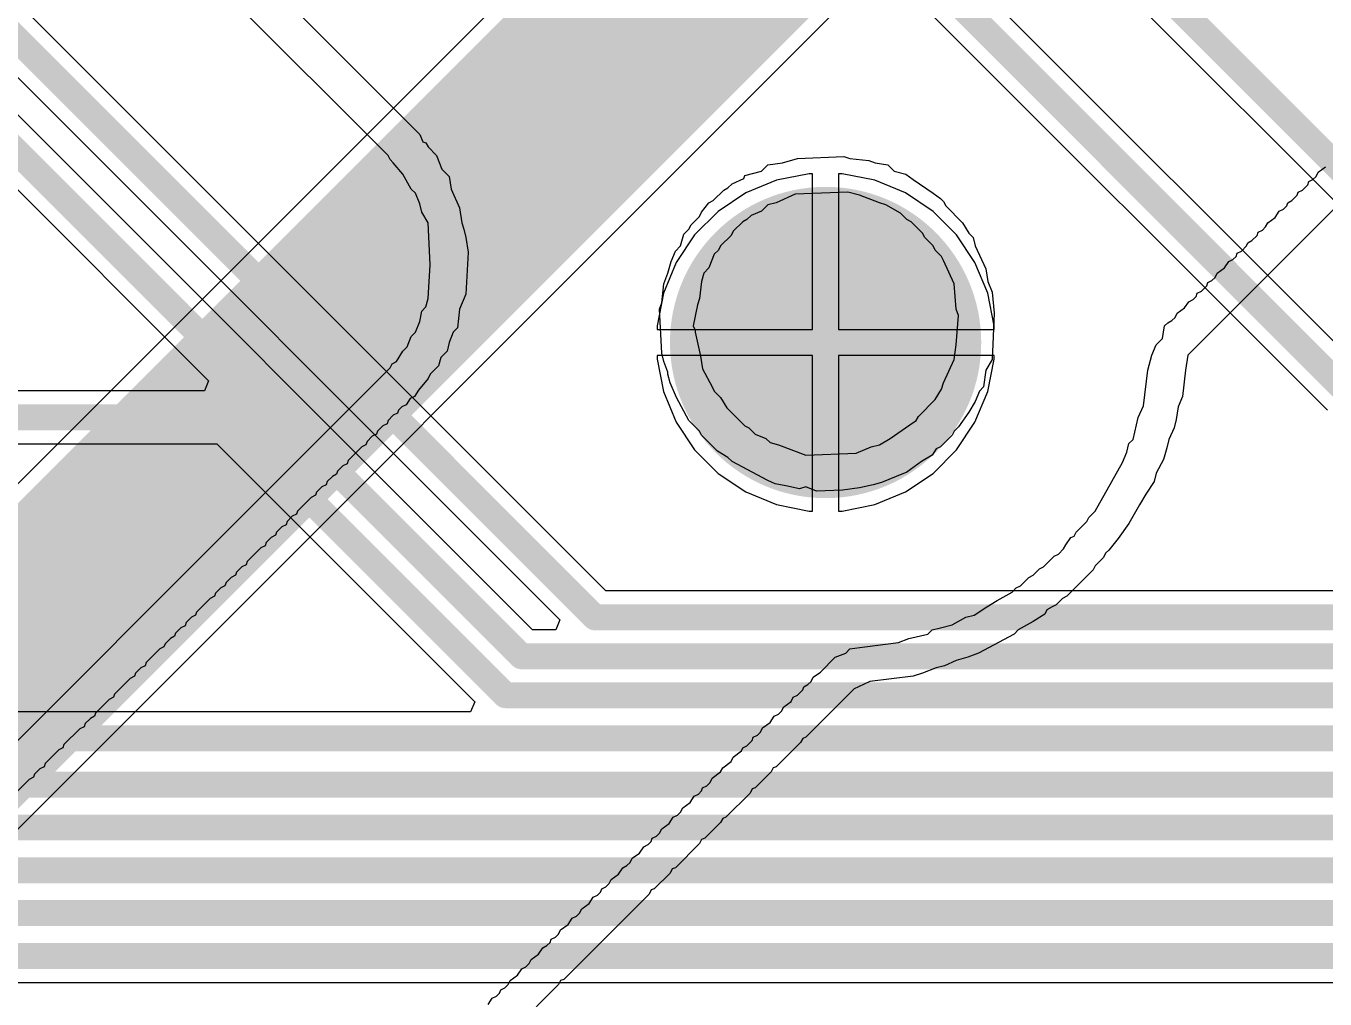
# Model space of a CAD drawing. Header units: millimetres. Extents: x 95 to 305, y 96 to 295.
# Drawn here: x 168.83 to 183.86, y 149.27 to 160.53 of the extents above; entities that cross this region are included whole.
import ezdxf

# ---------------------------------------------------------------- set-up
doc = ezdxf.new("R2010")
doc.units = ezdxf.units.MM
for name, color, linetype in [('BottomLayer', 5, 'Continuous'), ('BottomOverlay', 54, 'Continuous'), ('BottomSolder', 6, 'Continuous'), ('MultiLayer', 9, 'Continuous'), ('PadHoleLayer', 156, 'Continuous'), ('TopLayer', 1, 'Continuous'), ('TopSolder', 216, 'Continuous')]:
    doc.layers.add(name, color=color, linetype=linetype)

msp = doc.modelspace()

# ---------------------------------------------------------------- hatches: boundary and pattern name
at = {"layer": 'BottomLayer'}
h = msp.add_hatch(color=5, dxfattribs=at)
edge = h.paths.add_edge_path()
edge.add_arc((178.08, 156.866), 1.75, 0, 360)
at = {"layer": 'BottomSolder'}
h = msp.add_hatch(color=6, dxfattribs=at)
edge = h.paths.add_edge_path()
edge.add_arc((178.08, 156.866), 1.8, 0, 360)
at = {"layer": 'MultiLayer'}
h = msp.add_hatch(color=9, dxfattribs=at)
edge = h.paths.add_edge_path()
edge.add_arc((178.08, 156.866), 1.75, 0, 360)
at = {"layer": 'PadHoleLayer'}
h = msp.add_hatch(color=156, dxfattribs=at)
edge = h.paths.add_edge_path()
edge.add_arc((178.08, 156.866), 1.75, 0, 360)
at = {"layer": 'TopLayer'}
h = msp.add_hatch(color=1, dxfattribs=at)
edge = h.paths.add_edge_path()
edge.add_arc((178.08, 156.866), 1.75, 0, 360)
at = {"layer": 'TopSolder'}
h = msp.add_hatch(color=216, dxfattribs=at)
edge = h.paths.add_edge_path()
edge.add_arc((178.08, 156.866), 1.8, 0, 360)

# ---------------------------------------------------------------- linework, layer by layer
at = {"layer": 'BottomLayer'}
for p, q in [((181.602, 168.098), (165.549, 152.046)), ((164.898, 147.402), (183.185, 165.688)), ((177.888, 158.816), (177.511, 158.742)), ((177.93, 158.816), (177.888, 158.816)), ((177.93, 157.016), (177.93, 158.816)), ((178.272, 158.816), (178.23, 158.816)), ((178.23, 158.816), (178.23, 157.016)), ((178.648, 158.742), (178.272, 158.816)), ((177.511, 158.742), (177.156, 158.595)), ((179.003, 158.595), (178.648, 158.742)), ((177.156, 158.595), (176.837, 158.381)), ((179.323, 158.381), (179.003, 158.595)), ((176.837, 158.381), (176.565, 158.11)), ((179.594, 158.11), (179.323, 158.381)), ((176.565, 158.11), (176.352, 157.79)), ((179.808, 157.79), (179.594, 158.11)), ((176.352, 157.79), (176.205, 157.435)), ((179.955, 157.435), (179.808, 157.79)), ((176.205, 157.435), (176.13, 157.059)), ((180.03, 157.059), (179.955, 157.435)), ((176.13, 157.059), (176.13, 157.016)), ((176.13, 157.016), (177.93, 157.016)), ((178.23, 157.016), (180.03, 157.016)), ((180.03, 157.016), (180.03, 157.059)), ((177.93, 156.716), (176.13, 156.716)), ((176.13, 156.716), (176.13, 156.674)), ((177.93, 154.916), (177.93, 156.716)), ((180.03, 156.716), (178.23, 156.716)), ((178.23, 156.716), (178.23, 154.916)), ((180.03, 156.674), (180.03, 156.716)), ((176.13, 156.674), (176.205, 156.298)), ((179.955, 156.298), (180.03, 156.674)), ((176.205, 156.298), (176.352, 155.943)), ((179.808, 155.943), (179.955, 156.298)), ((176.352, 155.943), (176.565, 155.623)), ((179.594, 155.623), (179.808, 155.943)), ((176.565, 155.623), (176.837, 155.352)), ((179.323, 155.352), (179.594, 155.623)), ((176.837, 155.352), (177.156, 155.138)), ((179.003, 155.138), (179.323, 155.352)), ((177.156, 155.138), (177.511, 154.991)), ((178.648, 154.991), (179.003, 155.138)), ((177.511, 154.991), (177.888, 154.916)), ((177.888, 154.916), (177.93, 154.916)), ((178.23, 154.916), (178.272, 154.916)), ((178.272, 154.916), (178.648, 154.991))]:
    msp.add_line(p, q, dxfattribs=at)
at = {"layer": 'BottomLayer', "const_width": 2.5}
msp.add_lwpolyline([(163.9, 148.4), (182.6, 167.1)], dxfattribs=at)
at = {"layer": 'BottomOverlay'}
for p, q in [((159.219, 173.439), (173.385, 159.273)), ((173.02, 159.03), (158.939, 173.111)), ((186.552, 161.002), (182.269, 156.718)), ((173.385, 159.273), (173.421, 159.188)), ((173.421, 159.188), (173.458, 159.176)), ((173.458, 159.176), (173.482, 159.127)), ((173.482, 159.127), (173.579, 159.03)), ((173.044, 158.981), (173.02, 159.03)), ((173.08, 158.945), (173.044, 158.981)), ((173.579, 159.03), (173.64, 158.872)), ((177.583, 158.945), (177.754, 158.994)), ((177.754, 158.994), (178.289, 159.018)), ((178.289, 159.018), (178.362, 158.994)), ((178.362, 158.994), (178.581, 158.969)), ((178.581, 158.969), (178.654, 158.945)), ((173.19, 158.811), (173.08, 158.945)), ((173.64, 158.872), (173.725, 158.787)), ((177.145, 158.799), (177.34, 158.848)), ((177.34, 158.848), (177.413, 158.921)), ((177.413, 158.921), (177.583, 158.945)), ((178.654, 158.945), (178.8, 158.921)), ((178.8, 158.921), (178.873, 158.848)), ((178.873, 158.848), (179.007, 158.811)), ((183.753, 158.787), (183.778, 158.835)), ((183.778, 158.835), (183.863, 158.896)), ((173.287, 158.641), (173.19, 158.811)), ((173.725, 158.787), (173.75, 158.641)), ((176.95, 158.653), (176.999, 158.702)), ((176.999, 158.702), (177.133, 158.762)), ((177.133, 158.762), (177.145, 158.799)), ((179.007, 158.811), (179.092, 158.75)), ((179.092, 158.75), (179.324, 158.592)), ((183.595, 158.628), (183.656, 158.689)), ((183.656, 158.689), (183.668, 158.726)), ((183.668, 158.726), (183.717, 158.75)), ((183.717, 158.75), (183.753, 158.787)), ((173.336, 158.592), (173.287, 158.641)), ((173.385, 158.47), (173.336, 158.592)), ((173.75, 158.641), (173.847, 158.422)), ((176.78, 158.507), (176.902, 158.628)), ((176.902, 158.628), (176.95, 158.653)), ((177.729, 158.58), (177.51, 158.482)), ((178.338, 158.604), (177.729, 158.58)), ((178.472, 158.568), (178.338, 158.604)), ((178.703, 158.482), (178.472, 158.568)), ((179.324, 158.592), (179.409, 158.531)), ((179.409, 158.531), (179.445, 158.495)), ((183.473, 158.507), (183.534, 158.568)), ((183.534, 158.568), (183.546, 158.604)), ((183.546, 158.604), (183.595, 158.628)), ((173.409, 158.373), (173.385, 158.47)), ((173.482, 158.251), (173.409, 158.373)), ((173.847, 158.422), (173.872, 158.251)), ((176.622, 158.324), (176.646, 158.373)), ((176.646, 158.373), (176.731, 158.482)), ((176.731, 158.482), (176.78, 158.507)), ((177.34, 158.385), (177.218, 158.336)), ((177.413, 158.458), (177.34, 158.385)), ((177.51, 158.482), (177.413, 158.458)), ((178.776, 158.458), (178.703, 158.482)), ((178.946, 158.361), (178.776, 158.458)), ((179.445, 158.495), (179.47, 158.446)), ((179.47, 158.446), (179.664, 158.251)), ((183.279, 158.312), (183.327, 158.385)), ((183.327, 158.385), (183.376, 158.409)), ((183.376, 158.409), (183.413, 158.446)), ((183.413, 158.446), (183.425, 158.482)), ((183.425, 158.482), (183.473, 158.507)), ((173.506, 157.764), (173.482, 158.251)), ((173.872, 158.251), (173.896, 158.178)), ((176.5, 158.178), (176.525, 158.227)), ((176.525, 158.227), (176.622, 158.324)), ((177.121, 158.263), (177.011, 158.154)), ((177.17, 158.288), (177.121, 158.263)), ((177.218, 158.336), (177.17, 158.288)), ((179.019, 158.288), (178.946, 158.361)), ((179.068, 158.263), (179.019, 158.288)), ((179.202, 158.13), (179.068, 158.263)), ((179.664, 158.251), (179.737, 158.13)), ((183.169, 158.203), (183.194, 158.251)), ((183.194, 158.251), (183.279, 158.312)), ((173.896, 158.178), (173.92, 158.081)), ((173.92, 158.081), (173.945, 157.91)), ((176.403, 157.983), (176.439, 158.117)), ((176.439, 158.117), (176.5, 158.178)), ((176.987, 158.105), (176.865, 157.983)), ((177.011, 158.154), (176.987, 158.105)), ((179.226, 158.081), (179.202, 158.13)), ((179.324, 157.983), (179.226, 158.081)), ((179.737, 158.13), (179.786, 158.081)), ((179.786, 158.081), (179.81, 157.983)), ((183.011, 158.044), (183.072, 158.105)), ((183.072, 158.105), (183.084, 158.142)), ((183.084, 158.142), (183.133, 158.166)), ((183.133, 158.166), (183.169, 158.203)), ((176.293, 157.801), (176.342, 157.923)), ((176.342, 157.923), (176.403, 157.983)), ((176.841, 157.935), (176.792, 157.886)), ((176.865, 157.983), (176.841, 157.935)), ((179.348, 157.935), (179.324, 157.983)), ((179.421, 157.862), (179.348, 157.935)), ((179.81, 157.983), (179.932, 157.716)), ((182.841, 157.898), (182.889, 157.923)), ((182.889, 157.923), (182.95, 157.983)), ((182.95, 157.983), (182.962, 158.02)), ((182.962, 158.02), (183.011, 158.044)), ((173.482, 157.375), (173.506, 157.764)), ((173.945, 157.91), (173.92, 157.424)), ((176.257, 157.667), (176.293, 157.801)), ((176.792, 157.886), (176.731, 157.728)), ((179.445, 157.813), (179.421, 157.862)), ((179.567, 157.545), (179.445, 157.813)), ((182.695, 157.728), (182.743, 157.801)), ((182.743, 157.801), (182.792, 157.825)), ((182.792, 157.825), (182.828, 157.862)), ((182.828, 157.862), (182.841, 157.898)), ((176.208, 157.545), (176.257, 157.667)), ((176.671, 157.667), (176.646, 157.57)), ((176.731, 157.728), (176.671, 157.667)), ((179.932, 157.716), (179.956, 157.57)), ((182.549, 157.582), (182.585, 157.618)), ((182.585, 157.618), (182.609, 157.667)), ((182.609, 157.667), (182.695, 157.728)), ((176.184, 157.326), (176.208, 157.545)), ((176.646, 157.57), (176.622, 157.375)), ((179.591, 157.253), (179.567, 157.545)), ((179.956, 157.57), (180.005, 157.448)), ((182.427, 157.46), (182.488, 157.521)), ((182.488, 157.521), (182.5, 157.558)), ((182.5, 157.558), (182.549, 157.582)), ((173.458, 157.278), (173.482, 157.375)), ((173.92, 157.424), (173.847, 157.253)), ((176.159, 157.253), (176.184, 157.326)), ((176.622, 157.375), (176.598, 157.302)), ((180.005, 157.448), (180.029, 157.205)), ((182.232, 157.265), (182.281, 157.338)), ((182.281, 157.338), (182.33, 157.363)), ((182.33, 157.363), (182.366, 157.399)), ((182.366, 157.399), (182.378, 157.436)), ((182.378, 157.436), (182.427, 157.46)), ((173.385, 157.107), (173.409, 157.229)), ((173.409, 157.229), (173.458, 157.278)), ((173.847, 157.253), (173.823, 157.034)), ((176.184, 156.742), (176.159, 157.253)), ((176.598, 157.302), (176.549, 157.059)), ((179.616, 157.18), (179.591, 157.253)), ((179.591, 156.84), (179.616, 157.18)), ((180.029, 157.205), (180.005, 156.669)), ((182.123, 157.156), (182.147, 157.205)), ((182.147, 157.205), (182.232, 157.265)), ((173.336, 156.986), (173.385, 157.107)), ((173.823, 157.034), (173.774, 156.986)), ((176.549, 157.059), (176.573, 157.01)), ((181.977, 156.913), (182.001, 157.059)), ((182.001, 157.059), (182.037, 157.095)), ((182.037, 157.095), (182.086, 157.119)), ((182.086, 157.119), (182.123, 157.156)), ((173.239, 156.815), (173.287, 156.937)), ((173.287, 156.937), (173.336, 156.986)), ((173.725, 156.864), (173.701, 156.767)), ((173.774, 156.986), (173.725, 156.864)), ((176.573, 157.01), (176.573, 156.986)), ((176.573, 156.986), (176.634, 156.706)), ((181.904, 156.84), (181.977, 156.913)), ((173.117, 156.645), (173.19, 156.767)), ((173.19, 156.767), (173.239, 156.815)), ((173.701, 156.767), (173.628, 156.693)), ((176.208, 156.645), (176.184, 156.742)), ((179.567, 156.669), (179.591, 156.84)), ((181.806, 156.547), (181.855, 156.718)), ((181.855, 156.718), (181.904, 156.84)), ((182.269, 156.718), (182.244, 156.547)), ((171.267, 154.795), (173.044, 156.572)), ((173.044, 156.572), (173.068, 156.62)), ((173.068, 156.62), (173.117, 156.645)), ((173.604, 156.596), (173.506, 156.499)), ((173.628, 156.693), (173.604, 156.596)), ((176.257, 156.523), (176.208, 156.645)), ((176.634, 156.706), (176.658, 156.56)), ((179.445, 156.401), (179.567, 156.669)), ((180.005, 156.669), (179.932, 156.547)), ((173.482, 156.45), (173.373, 156.316)), ((173.506, 156.499), (173.482, 156.45)), ((176.257, 156.499), (176.257, 156.523)), ((176.281, 156.401), (176.257, 156.499)), ((176.658, 156.56), (176.768, 156.353)), ((179.932, 156.547), (179.908, 156.353)), ((181.758, 156.134), (181.806, 156.547)), ((182.244, 156.547), (182.208, 156.243)), ((173.373, 156.316), (173.324, 156.243)), ((176.354, 156.231), (176.281, 156.401)), ((176.768, 156.353), (176.792, 156.304)), ((176.792, 156.304), (176.865, 156.231)), ((179.348, 156.207), (179.421, 156.328)), ((179.421, 156.328), (179.445, 156.401)), ((179.859, 156.304), (179.81, 156.182)), ((179.908, 156.353), (179.859, 156.304)), ((173.178, 156.122), (173.141, 156.085)), ((173.227, 156.146), (173.178, 156.122)), ((173.275, 156.219), (173.227, 156.146)), ((173.324, 156.243), (173.275, 156.219)), ((176.5, 155.963), (176.354, 156.231)), ((176.865, 156.231), (176.938, 156.109)), ((179.153, 156.012), (179.348, 156.207)), ((179.81, 156.182), (179.737, 156.061)), ((181.697, 156), (181.758, 156.134)), ((182.159, 156.122), (182.135, 155.975)), ((182.208, 156.243), (182.159, 156.122)), ((173.02, 155.963), (173.007, 155.927)), ((173.08, 156.024), (173.02, 155.963)), ((173.129, 156.049), (173.08, 156.024)), ((173.141, 156.085), (173.129, 156.049)), ((176.622, 155.842), (176.5, 155.963)), ((176.938, 156.109), (177.145, 155.902)), ((179.056, 155.915), (179.129, 155.963)), ((179.129, 155.963), (179.153, 156.012)), ((179.737, 156.061), (179.616, 155.89)), ((181.636, 155.744), (181.697, 156)), ((182.135, 155.975), (182.11, 155.878)), ((172.898, 155.842), (172.886, 155.805)), ((172.959, 155.902), (172.898, 155.842)), ((173.007, 155.927), (172.959, 155.902)), ((176.646, 155.793), (176.622, 155.842)), ((177.145, 155.902), (177.194, 155.878)), ((177.194, 155.878), (177.267, 155.805)), ((178.825, 155.756), (179.056, 155.915)), ((179.567, 155.842), (179.543, 155.793)), ((179.616, 155.89), (179.567, 155.842)), ((182.11, 155.878), (182.05, 155.744)), ((172.764, 155.683), (172.715, 155.659)), ((172.776, 155.72), (172.764, 155.683)), ((172.837, 155.781), (172.776, 155.72)), ((172.886, 155.805), (172.837, 155.781)), ((176.829, 155.61), (176.646, 155.793)), ((177.267, 155.805), (177.389, 155.756)), ((177.389, 155.756), (177.437, 155.708)), ((177.437, 155.708), (177.535, 155.683)), ((177.535, 155.683), (177.851, 155.562)), ((178.606, 155.659), (178.703, 155.683)), ((178.703, 155.683), (178.825, 155.756)), ((179.543, 155.793), (179.409, 155.659)), ((181.563, 155.598), (181.587, 155.696)), ((181.587, 155.696), (181.636, 155.744)), ((182.05, 155.744), (182.025, 155.647)), ((172.715, 155.659), (172.557, 155.501)), ((176.95, 155.537), (176.829, 155.61)), ((176.999, 155.489), (176.95, 155.537)), ((177.851, 155.562), (178.435, 155.586)), ((178.435, 155.586), (178.606, 155.659)), ((179.311, 155.562), (179.19, 155.489)), ((179.36, 155.635), (179.311, 155.562)), ((179.409, 155.659), (179.36, 155.635)), ((181.514, 155.477), (181.563, 155.598)), ((181.989, 155.513), (181.904, 155.355)), ((182.025, 155.647), (181.989, 155.513)), ((172.436, 155.379), (172.423, 155.343)), ((172.496, 155.44), (172.436, 155.379)), ((172.545, 155.464), (172.496, 155.44)), ((172.557, 155.501), (172.545, 155.464)), ((177.413, 155.27), (176.999, 155.489)), ((179.019, 155.367), (178.898, 155.318)), ((179.19, 155.489), (179.019, 155.367)), ((181.392, 155.257), (181.514, 155.477)), ((172.302, 155.221), (172.253, 155.197)), ((172.314, 155.257), (172.302, 155.221)), ((172.375, 155.318), (172.314, 155.257)), ((172.423, 155.343), (172.375, 155.318)), ((177.498, 155.233), (177.413, 155.27)), ((177.62, 155.209), (177.498, 155.233)), ((178.63, 155.221), (178.472, 155.184)), ((178.727, 155.245), (178.63, 155.221)), ((178.898, 155.318), (178.727, 155.245)), ((181.198, 154.917), (181.392, 155.257)), ((181.879, 155.257), (181.782, 155.111)), ((181.904, 155.355), (181.879, 155.257)), ((172.131, 155.075), (171.973, 154.917)), ((172.18, 155.099), (172.131, 155.075)), ((172.192, 155.136), (172.18, 155.099)), ((172.253, 155.197), (172.192, 155.136)), ((177.778, 155.172), (177.62, 155.209)), ((177.851, 155.197), (177.778, 155.172)), ((177.973, 155.148), (177.851, 155.197)), ((178.277, 155.16), (177.973, 155.148)), ((178.472, 155.184), (178.277, 155.16)), ((181.782, 155.111), (181.709, 154.99)), ((171.973, 154.917), (171.961, 154.88)), ((181.125, 154.844), (181.198, 154.917)), ((181.709, 154.99), (181.587, 154.771)), ((153.524, 137.052), (171.255, 154.783)), ((171.255, 154.783), (171.267, 154.795)), ((171.851, 154.795), (171.839, 154.759)), ((171.912, 154.856), (171.851, 154.795)), ((171.961, 154.88), (171.912, 154.856)), ((180.979, 154.673), (181.1, 154.795)), ((181.1, 154.795), (181.125, 154.844)), ((181.587, 154.771), (181.465, 154.6)), ((171.669, 154.612), (171.608, 154.552)), ((171.717, 154.637), (171.669, 154.612)), ((171.73, 154.673), (171.717, 154.637)), ((171.791, 154.734), (171.73, 154.673)), ((171.839, 154.759), (171.791, 154.734)), ((180.857, 154.527), (180.918, 154.612)), ((180.918, 154.612), (180.954, 154.625)), ((180.954, 154.625), (180.979, 154.673)), ((171.547, 154.491), (171.389, 154.333)), ((171.596, 154.515), (171.547, 154.491)), ((171.608, 154.552), (171.596, 154.515)), ((180.772, 154.418), (180.833, 154.479)), ((180.833, 154.479), (180.857, 154.527)), ((181.356, 154.466), (181.319, 154.43)), ((181.465, 154.6), (181.356, 154.466)), ((171.389, 154.333), (171.377, 154.296)), ((180.601, 154.272), (180.723, 154.393)), ((180.723, 154.393), (180.772, 154.418)), ((181.295, 154.381), (181.198, 154.284)), ((181.319, 154.43), (181.295, 154.381)), ((171.255, 154.174), (171.206, 154.15)), ((171.267, 154.211), (171.255, 154.174)), ((171.328, 154.272), (171.267, 154.211)), ((171.377, 154.296), (171.328, 154.272)), ((180.431, 154.15), (180.48, 154.174)), ((180.48, 154.174), (180.553, 154.247)), ((180.553, 154.247), (180.601, 154.272)), ((181.173, 154.235), (180.869, 153.931)), ((181.198, 154.284), (181.173, 154.235)), ((171.085, 154.028), (171.024, 153.967)), ((171.133, 154.053), (171.085, 154.028)), ((171.146, 154.089), (171.133, 154.053)), ((171.206, 154.15), (171.146, 154.089)), ((180.236, 153.98), (180.285, 154.028)), ((180.285, 154.028), (180.334, 154.053)), ((180.334, 154.053), (180.431, 154.15)), ((170.963, 153.907), (170.805, 153.748)), ((171.012, 153.931), (170.963, 153.907)), ((171.024, 153.967), (171.012, 153.931)), ((179.944, 153.809), (180.066, 153.882)), ((180.066, 153.882), (180.236, 153.98)), ((180.82, 153.907), (180.747, 153.834)), ((180.869, 153.931), (180.82, 153.907)), ((170.793, 153.712), (170.744, 153.688)), ((170.805, 153.748), (170.793, 153.712)), ((179.701, 153.688), (179.798, 153.712)), ((179.798, 153.712), (179.944, 153.809)), ((180.614, 153.724), (180.48, 153.639)), ((180.638, 153.773), (180.614, 153.724)), ((180.699, 153.809), (180.638, 153.773)), ((180.747, 153.834), (180.699, 153.809)), ((170.622, 153.566), (170.561, 153.505)), ((170.671, 153.59), (170.622, 153.566)), ((170.683, 153.627), (170.671, 153.59)), ((170.744, 153.688), (170.683, 153.627)), ((179.311, 153.542), (179.409, 153.566)), ((179.409, 153.566), (179.543, 153.602)), ((179.543, 153.602), (179.701, 153.688)), ((180.48, 153.639), (180.309, 153.542)), ((170.501, 153.444), (170.44, 153.383)), ((170.549, 153.469), (170.501, 153.444)), ((170.561, 153.505), (170.549, 153.469)), ((178.922, 153.395), (179.044, 153.444)), ((179.044, 153.444), (179.263, 153.493)), ((179.263, 153.493), (179.311, 153.542)), ((180.261, 153.493), (179.847, 153.274)), ((180.309, 153.542), (180.261, 153.493)), ((170.379, 153.322), (170.221, 153.164)), ((170.427, 153.347), (170.379, 153.322)), ((170.44, 153.383), (170.427, 153.347)), ((178.192, 153.225), (178.313, 153.274)), ((178.313, 153.274), (178.362, 153.322)), ((178.362, 153.322), (178.533, 153.347)), ((178.533, 153.347), (178.922, 153.395)), ((179.847, 153.274), (179.725, 153.225)), ((170.208, 153.128), (170.16, 153.103)), ((170.221, 153.164), (170.208, 153.128)), ((178.021, 153.055), (178.192, 153.225)), ((179.457, 153.128), (179.36, 153.103)), ((179.591, 153.189), (179.457, 153.128)), ((179.725, 153.225), (179.591, 153.189)), ((170.038, 152.982), (169.856, 152.799)), ((170.087, 153.006), (170.038, 152.982)), ((170.099, 153.043), (170.087, 153.006)), ((170.16, 153.103), (170.099, 153.043)), ((177.912, 152.945), (177.936, 152.994)), ((177.936, 152.994), (178.021, 153.055)), ((179.092, 153.006), (178.593, 152.945)), ((179.202, 153.043), (179.092, 153.006)), ((179.36, 153.103), (179.202, 153.043)), ((177.754, 152.787), (177.815, 152.848)), ((177.815, 152.848), (177.827, 152.884)), ((177.827, 152.884), (177.875, 152.909)), ((178.411, 152.86), (177.851, 152.3)), ((177.875, 152.909), (177.912, 152.945)), ((178.46, 152.884), (178.411, 152.86)), ((178.593, 152.945), (178.46, 152.884)), ((169.795, 152.738), (169.636, 152.58)), ((169.843, 152.763), (169.795, 152.738)), ((169.856, 152.799), (169.843, 152.763)), ((177.595, 152.653), (177.681, 152.714)), ((177.681, 152.714), (177.705, 152.763)), ((177.705, 152.763), (177.754, 152.787)), ((169.576, 152.519), (169.515, 152.458)), ((169.624, 152.544), (169.576, 152.519)), ((169.636, 152.58), (169.624, 152.544)), ((177.437, 152.471), (177.486, 152.544)), ((177.486, 152.544), (177.535, 152.568)), ((177.535, 152.568), (177.571, 152.604)), ((177.571, 152.604), (177.595, 152.653)), ((169.454, 152.398), (169.271, 152.215)), ((169.503, 152.422), (169.454, 152.398)), ((169.515, 152.458), (169.503, 152.422)), ((177.291, 152.325), (177.328, 152.361)), ((177.328, 152.361), (177.352, 152.41)), ((177.352, 152.41), (177.437, 152.471)), ((169.271, 152.215), (169.259, 152.179)), ((177.17, 152.203), (177.23, 152.264)), ((177.23, 152.264), (177.243, 152.3)), ((177.243, 152.3), (177.291, 152.325)), ((177.79, 152.239), (177.51, 151.959)), ((177.815, 152.288), (177.79, 152.239)), ((177.851, 152.3), (177.815, 152.288)), ((169.211, 152.154), (169.052, 151.996)), ((169.259, 152.179), (169.211, 152.154)), ((176.987, 152.02), (177.011, 152.069)), ((177.011, 152.069), (177.109, 152.142)), ((177.109, 152.142), (177.121, 152.179)), ((177.121, 152.179), (177.17, 152.203)), ((168.991, 151.935), (168.931, 151.874)), ((169.04, 151.959), (168.991, 151.935)), ((169.052, 151.996), (169.04, 151.959)), ((176.865, 151.899), (176.89, 151.947)), ((176.89, 151.947), (176.987, 152.02)), ((177.474, 151.947), (177.449, 151.899)), ((177.51, 151.959), (177.474, 151.947)), ((168.87, 151.813), (168.468, 151.412)), ((168.918, 151.838), (168.87, 151.813)), ((168.931, 151.874), (168.918, 151.838)), ((176.707, 151.74), (176.744, 151.777)), ((176.744, 151.777), (176.768, 151.826)), ((176.768, 151.826), (176.865, 151.899)), ((177.449, 151.899), (177.267, 151.716)), ((176.512, 151.546), (176.561, 151.619)), ((176.561, 151.619), (176.61, 151.643)), ((176.61, 151.643), (176.646, 151.68)), ((176.646, 151.68), (176.658, 151.716)), ((176.658, 151.716), (176.707, 151.74)), ((177.206, 151.655), (176.926, 151.375)), ((177.23, 151.704), (177.206, 151.655)), ((177.267, 151.716), (177.23, 151.704)), ((176.403, 151.436), (176.427, 151.485)), ((176.427, 151.485), (176.512, 151.546)), ((176.269, 151.302), (176.318, 151.375)), ((176.318, 151.375), (176.366, 151.4)), ((176.366, 151.4), (176.403, 151.436)), ((176.865, 151.314), (176.683, 151.132)), ((176.89, 151.363), (176.865, 151.314)), ((176.926, 151.375), (176.89, 151.363)), ((176.074, 151.132), (176.123, 151.156)), ((176.123, 151.156), (176.159, 151.193)), ((176.159, 151.193), (176.184, 151.241)), ((176.184, 151.241), (176.269, 151.302)), ((175.928, 150.962), (175.977, 151.035)), ((175.977, 151.035), (176.026, 151.059)), ((176.026, 151.059), (176.062, 151.095)), ((176.062, 151.095), (176.074, 151.132)), ((176.622, 151.071), (176.342, 150.791)), ((176.646, 151.12), (176.622, 151.071)), ((176.683, 151.132), (176.646, 151.12)), ((175.819, 150.852), (175.843, 150.901)), ((175.843, 150.901), (175.928, 150.962)), ((175.6, 150.657), (175.685, 150.718)), ((175.685, 150.718), (175.734, 150.791)), ((175.734, 150.791), (175.782, 150.816)), ((175.782, 150.816), (175.819, 150.852)), ((176.281, 150.73), (176.099, 150.548)), ((176.305, 150.779), (176.281, 150.73)), ((176.342, 150.791), (176.305, 150.779)), ((175.49, 150.548), (175.539, 150.572)), ((175.539, 150.572), (175.575, 150.609)), ((175.575, 150.609), (175.6, 150.657)), ((176.038, 150.487), (175.052, 149.501)), ((175.344, 150.377), (175.393, 150.45)), ((175.393, 150.45), (175.441, 150.475)), ((175.441, 150.475), (175.478, 150.511)), ((175.478, 150.511), (175.49, 150.548)), ((176.062, 150.536), (176.038, 150.487)), ((176.099, 150.548), (176.062, 150.536)), ((175.198, 150.231), (175.235, 150.268)), ((175.235, 150.268), (175.259, 150.317)), ((175.259, 150.317), (175.344, 150.377)), ((175.015, 150.073), (175.101, 150.134)), ((175.101, 150.134), (175.149, 150.207)), ((175.149, 150.207), (175.198, 150.231)), ((174.894, 149.927), (174.906, 149.964)), ((174.906, 149.964), (174.955, 149.988)), ((174.955, 149.988), (174.991, 150.024)), ((174.991, 150.024), (175.015, 150.073)), ((174.76, 149.793), (174.809, 149.866)), ((174.809, 149.866), (174.857, 149.891)), ((174.857, 149.891), (174.894, 149.927)), ((174.614, 149.647), (174.65, 149.684)), ((174.65, 149.684), (174.675, 149.732)), ((174.675, 149.732), (174.76, 149.793)), ((174.431, 149.489), (174.517, 149.55)), ((174.517, 149.55), (174.565, 149.623)), ((174.565, 149.623), (174.614, 149.647)), ((175.052, 149.501), (175.015, 149.489)), ((174.31, 149.343), (174.322, 149.379)), ((174.322, 149.379), (174.37, 149.404)), ((174.37, 149.404), (174.407, 149.44)), ((174.407, 149.44), (174.431, 149.489)), ((174.991, 149.44), (174.468, 148.917)), ((175.015, 149.489), (174.991, 149.44)), ((174.176, 149.209), (174.224, 149.282)), ((174.224, 149.282), (174.273, 149.306)), ((174.273, 149.306), (174.31, 149.343))]:
    msp.add_line(p, q, dxfattribs=at)
at = {"layer": 'TopLayer'}
for p, q in [((184.227, 156.606), (163.45, 177.383)), ((163.017, 176.95), (183.884, 156.084)), ((174.69, 153.543), (160.206, 168.027)), ((175.54, 153.993), (161.574, 167.958)), ((159.684, 167.684), (170.944, 156.423)), ((161.052, 167.615), (175.007, 153.66)), ((175.329, 167.139), (184.234, 158.234)), ((177.888, 158.816), (177.511, 158.742)), ((177.93, 158.816), (177.888, 158.816)), ((177.93, 157.016), (177.93, 158.816)), ((178.272, 158.816), (178.23, 158.816)), ((178.23, 158.816), (178.23, 157.016)), ((178.648, 158.742), (178.272, 158.816)), ((177.511, 158.742), (177.156, 158.595)), ((179.003, 158.595), (178.648, 158.742)), ((177.156, 158.595), (176.837, 158.381)), ((179.323, 158.381), (179.003, 158.595)), ((176.837, 158.381), (176.565, 158.11)), ((179.594, 158.11), (179.323, 158.381)), ((176.565, 158.11), (176.352, 157.79)), ((179.808, 157.79), (179.594, 158.11)), ((176.352, 157.79), (176.205, 157.435)), ((179.955, 157.435), (179.808, 157.79)), ((176.205, 157.435), (176.13, 157.059)), ((180.03, 157.059), (179.955, 157.435)), ((176.13, 157.059), (176.13, 157.016)), ((176.13, 157.016), (177.93, 157.016)), ((178.23, 157.016), (180.03, 157.016)), ((180.03, 157.016), (180.03, 157.059)), ((177.93, 156.716), (176.13, 156.716)), ((176.13, 156.716), (176.13, 156.674)), ((177.93, 154.916), (177.93, 156.716)), ((180.03, 156.716), (178.23, 156.716)), ((178.23, 156.716), (178.23, 154.916)), ((180.03, 156.674), (180.03, 156.716)), ((176.13, 156.674), (176.205, 156.298)), ((179.955, 156.298), (180.03, 156.674)), ((170.944, 156.423), (170.896, 156.306)), ((170.896, 156.306), (158.331, 156.306)), ((176.205, 156.298), (176.352, 155.943)), ((179.808, 155.943), (179.955, 156.298)), ((176.352, 155.943), (176.565, 155.623)), ((179.594, 155.623), (179.808, 155.943)), ((158.331, 155.694), (171.037, 155.694)), ((171.037, 155.694), (174.021, 152.71)), ((176.565, 155.623), (176.837, 155.352)), ((179.323, 155.352), (179.594, 155.623)), ((176.837, 155.352), (177.156, 155.138)), ((179.003, 155.138), (179.323, 155.352)), ((177.156, 155.138), (177.511, 154.991)), ((178.648, 154.991), (179.003, 155.138)), ((177.511, 154.991), (177.888, 154.916)), ((177.888, 154.916), (177.93, 154.916)), ((178.23, 154.916), (178.272, 154.916)), ((178.272, 154.916), (178.648, 154.991)), ((191.913, 153.993), (175.54, 153.993)), ((175.007, 153.66), (174.959, 153.543)), ((174.959, 153.543), (174.69, 153.543)), ((174.021, 152.71), (173.972, 152.593)), ((173.972, 152.593), (161.59, 152.593)), ((156.871, 149.466), (190.045, 149.466))]:
    msp.add_line(p, q, dxfattribs=at)
at = {"layer": 'TopLayer', "const_width": 0.3}
for points in [[(163, 177.4), (184.1, 156.3)], [(174.868, 168.032), (184.45, 158.45)], [(159.9, 167.9), (174.563, 153.237)], [(161.268, 167.832), (175.413, 153.687)], [(156.75, 156), (171.164, 156)], [(171.164, 156), (174.377, 152.787)], [(175.413, 153.687), (191.913, 153.687)], [(174.563, 153.237), (191.656, 153.237)], [(174.377, 152.787), (191.399, 152.787)], [(161.463, 152.287), (191.192, 152.287)], [(157.673, 151.752), (191.02, 151.752)], [(157.443, 151.257), (190.808, 151.257)], [(157.213, 150.762), (190.595, 150.762)], [(156.958, 150.267), (190.383, 150.267)], [(156.703, 149.772), (190.171, 149.772)]]:
    msp.add_lwpolyline(points, dxfattribs=at)
at = {"layer": 'TopLayer', "const_width": 0.15}
for points in [[(171.089, 156, 1), (171.239, 156, 1)], [(171.089, 156, 1), (171.239, 156, 1)], [(175.338, 153.687, 1), (175.488, 153.687, 1)], [(175.338, 153.687, 1), (175.488, 153.687, 1)], [(174.488, 153.237, 1), (174.638, 153.237, 1)], [(174.488, 153.237, 1), (174.638, 153.237, 1)], [(174.302, 152.787, 1), (174.452, 152.787, 1)], [(174.302, 152.787, 1), (174.452, 152.787, 1)]]:
    msp.add_lwpolyline(points, format="xyb", close=True, dxfattribs=at)

doc.saveas('drawing.dxf')
